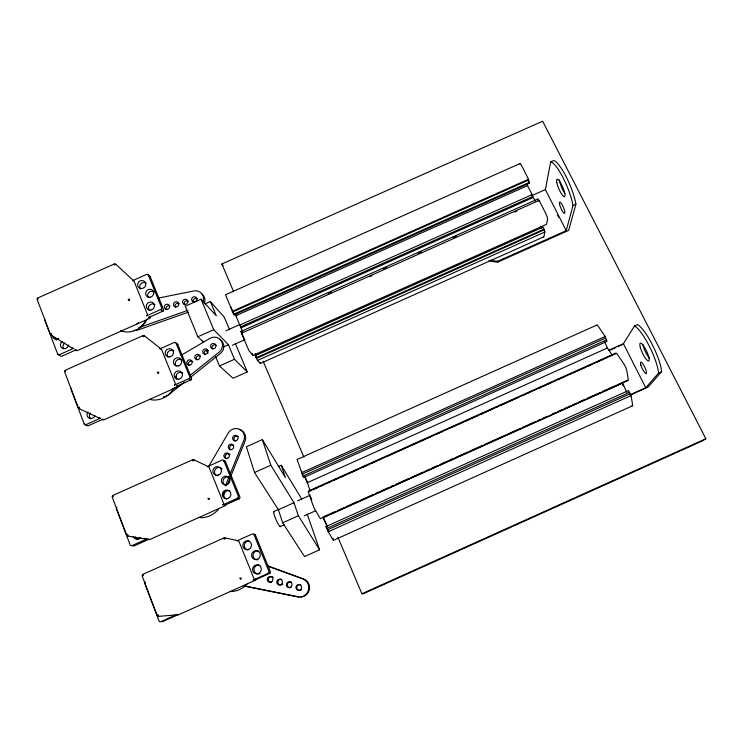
<?xml version="1.0" encoding="UTF-8"?>
<svg xmlns="http://www.w3.org/2000/svg" width="743" height="743" viewBox="0 0 743 743"><rect width="100%" height="100%" fill="white"/><g stroke="black" fill="none" stroke-linecap="round" stroke-linejoin="round"><path stroke-width="1.11" d="M497.819 262.065L497.894 261.202L566.194 230.683L545.381 189.595L550.674 161.863L553.572 160.572A28.178 6.353 66.9 0 1 566.092 176.565A28.178 6.353 66.9 0 1 575.918 204.232L568.655 230.404L497.819 262.065A26.655 25.355 -1.9 0 1 489.043 260.505M519.914 163.599L225.491 294.795L233.664 314.261L234.156 314.856L529.36 183.215L528.496 179.258L521.967 166.293A4.848 0.957 67.1 0 0 519.673 163.98M537.728 199.839L537.876 199.003L240.946 331.499L241.921 333.811L241.429 333.254L539.149 200.396L545.789 213.575A4.885 0.975 66.6 0 1 547.572 219.399L546.532 224.312L252.889 355.47L248.775 350.287L241.429 333.254M539.149 200.396L539 201.232L537.876 199.003M543.319 236.645A4.653 0.892 66.4 0 0 543.922 236.599L544.898 232.002L543.022 227.126L255.183 355.693L257.44 360.429L260.31 363.485L543.774 236.841M565.934 231.621L572.992 205.532A28.188 6.269 66.9 0 0 563.138 177.883A28.188 6.269 66.9 0 0 550.674 161.863M632.451 405.854L333.412 540.356L333.449 539.855M225.315 485.959L229.206 476.356M230.079 474.22L243.936 440.097A8.944 8.61 -49.5 0 0 228.407 432.797L208.607 466.502M223.197 495.014L224.488 491.829M227.497 484.408L245.153 440.915A8.897 8.563 -49.6 0 0 239.227 429.575M260.31 363.485L260.013 362.12M623.015 344.353L634.531 325.945L637.522 324.607A29.302 6.826 64.6 0 1 652.215 344.511A29.302 6.826 64.6 0 1 661.614 371.667L648.091 387.038L630.547 394.923M645.277 388.301L658.586 373.023L661.614 371.667M137.065 323.994L138.477 322.573M596.815 325.072L297.051 459.49L302.995 476.096L303.785 477.452L606.975 341.409L605.201 336.505L598.301 326.372A4.932 0.994 65.2 0 0 596.657 325.629M172.042 389.759L174.716 387.623M189.902 375.494L219.38 351.95A8.74 8.322 -39.3 0 0 210.111 338.241L181.218 355.265M184.533 382.116L170.073 393.679A13.588 12.854 -45.3 0 1 163.311 396.827M190.867 377.063L220.708 353.222A8.693 8.275 -39.3 0 0 219.984 339.625M233.646 291.73L221.86 263.988L542.641 121.193L705.85 438.732L702.627 440.803L363.373 593.722L361.915 593.759L337.898 537.198M253.029 580.218L268.502 573.206L269.82 573.317A1.505 1.449 -71.1 0 0 270.276 571.553L255.462 535.174L253.865 534.468A1.495 1.44 -64.8 0 0 252.165 534.05L237.147 540.793M254.45 580.292L269.82 573.317M222.686 504.915L237.918 498.033A1.477 1.421 -58.4 0 0 238.382 496.296L223.764 460.511A1.458 1.402 -53.2 0 0 222.092 460.112L207.306 466.734M224.284 505.472L239.422 498.637A1.467 1.412 -58.6 0 0 239.878 496.918L225.519 461.672L223.764 460.511M174.429 385.134L189.279 378.456A1.43 1.356 -43.7 0 0 189.744 376.803L175.868 342.829A1.421 1.337 -41 0 0 174.243 342.458L159.829 348.885M176.295 386.444L191.053 379.803A1.421 1.347 -43.8 0 0 191.508 378.159L177.707 344.38A1.412 1.328 -41.1 0 0 176.444 343.907M146.52 315.877L161.157 309.311A1.402 1.319 -38.7 0 0 161.621 307.704L148.154 274.752A1.393 1.3 -37 0 0 146.566 274.399L132.7 280.613A1.393 1.3 -38 0 1 134.121 281.365L147.309 314.075A1.402 1.319 -39.9 0 1 146.835 315.682M148.535 317.586L163.07 311.066A1.393 1.31 -38.8 0 0 163.534 309.469L150.309 277L148.154 274.752M146.891 538.926L131.938 545.622A1.495 1.412 -61.3 0 1 130.276 545.204L116.465 508.983A1.477 1.393 -57.7 0 1 116.957 507.255M148.981 539.26L134.13 545.919A1.486 1.402 -61.3 0 1 132.728 545.761M177.967 614.702L162.884 621.482A1.523 1.43 -69.1 0 1 161.779 621.501M100.528 418.142L85.956 424.643A1.449 1.347 -50.2 0 1 84.34 424.253L71.235 389.871A1.43 1.328 -47.7 0 1 71.727 388.227M102.859 419.238L88.389 425.702A1.44 1.337 -50.3 0 1 86.773 425.312L84.34 424.253M307.24 514.175L319.574 549.82L304.537 556.581L282.656 522.821L278.411 509.726L254.505 472.529L246.407 446.766L262.363 439.624L285.433 477.508L281.291 465.276L278.272 466.623M361.915 593.759L705.85 438.732M73.724 348.3L59.375 354.69A1.421 1.31 -45.3 0 1 57.787 354.318L45.072 320.976A1.402 1.291 -43.4 0 1 45.109 319.945M76.185 349.814L61.929 356.166A1.412 1.3 -45.4 0 1 60.35 355.795L57.62 354.021M254.505 472.529L270.805 465.22L293.977 502.742L298.38 515.753L319.574 549.82M301.491 472.762L605.201 336.505M302.29 474.127L605.499 338.093M302.995 476.096L606.678 339.83M310.193 490.817L307.305 482.681L607.356 348.012L612.223 355.219M608.805 350.25L623.433 343.684L645.751 387.753L629.934 394.867M609.26 350.52L615.613 347.678M617.73 346.721L621.956 344.826M308.299 491.104L615.696 353.101M313.36 489.396L317.586 487.501M320.753 486.08L322.861 485.123M328.146 482.755L331.313 481.334M333.421 480.387L337.647 478.492M339.765 477.545L346.099 474.693M348.207 473.746L357.717 469.483M362.993 467.115L369.336 464.264M371.444 463.316L375.67 461.422M377.778 460.474L380.945 459.053M386.23 456.676L390.456 454.781M392.564 453.834L395.731 452.413M397.849 451.465L405.241 448.15M408.409 446.719L410.517 445.772M412.634 444.825L418.968 441.983M421.077 441.036L425.302 439.141M427.411 438.194L430.587 436.763M435.862 434.395L442.196 431.553M450.648 427.754L456.982 424.912M459.1 423.965L463.326 422.07M465.434 421.123L468.601 419.702M470.709 418.755L478.102 415.43M481.278 414.009L483.387 413.062M485.495 412.114L491.838 409.272M496.055 407.368L498.172 406.421M500.28 405.474L506.624 402.632M508.732 401.684L512.958 399.79M515.066 398.833L518.233 397.412M523.518 395.044L529.852 392.202M538.303 388.403L541.471 386.982M543.579 386.035L550.972 382.719M558.365 379.394L565.757 376.079M568.924 374.658L571.042 373.71M573.15 372.763L579.484 369.912M581.602 368.965L585.828 367.07M587.936 366.123L591.103 364.702M596.388 362.333L602.722 359.482M273.582 511.658L278.829 509.299M297.711 500.819L310.305 495.163M278.411 509.726L293.977 502.742M143.111 574.237L223.949 537.932M282.656 522.821L298.38 515.753M280.111 526.703L284.309 524.818M304.268 515.856L315.821 510.664M322.648 517.23L335.353 511.518M337.471 510.562L343.823 507.71M345.941 506.763L358.646 501.051M360.764 500.095L373.469 494.392M375.586 493.436L378.763 492.015M380.88 491.058L388.292 487.733M390.409 486.776L393.586 485.346M395.703 484.399L408.409 478.687M410.526 477.74L423.222 472.028M425.34 471.081L429.575 469.177M431.692 468.22L438.045 465.369M440.162 464.412L452.868 458.71M454.985 457.753L467.691 452.041M469.808 451.094L482.513 445.382M484.631 444.435L505.807 434.915M507.924 433.968L520.62 428.256M522.738 427.309L535.443 421.597M537.56 420.64L540.737 419.219M542.854 418.263L547.089 416.359M552.383 413.981L555.56 412.56M557.677 411.603L561.912 409.699M564.03 408.752L570.383 405.892M572.5 404.944L576.735 403.04M578.853 402.093L585.205 399.232M587.323 398.285L600.028 392.573M602.146 391.626L614.842 385.914M616.959 384.958L627.547 380.202M333.412 540.356L328.174 531.774L325.991 526.564L628.485 390.577L631.048 395.592L632.618 404.796A4.95 0.984 64.4 0 1 631.912 405.604M326.679 528.487L629.627 392.285M327.487 529.843L629.897 393.874M328.174 531.774L631.048 395.592M232.188 311.382L528.496 179.258M232.689 311.976L528.375 180.14M233.664 314.261L529.48 182.351M234.825 313.732L235.856 315.719L527.586 185.62L526.917 183.475M205.04 303.915L210.334 301.556L216.324 315.849L201.028 299.178L185.239 306.218L197.842 336.793L213.743 329.697L228.398 344.715L234.5 359.287L247.27 371.927L233.07 378.271L219.473 366.002L215.581 356.621M225.844 330.802L239.311 324.793M235.856 315.719L239.794 325.035L532.118 194.629L527.586 185.62M531.635 195.725L545.381 189.595M242.747 332.037L240.713 326.827L532.712 196.551L535.517 201.39M240.992 327.877L533.493 197.369M328.202 293.336L331.378 291.915M383.23 268.78L386.406 267.369M418.151 253.196L421.327 251.784M453.072 237.611L456.248 236.2M369.838 276.721L371.955 275.774M514.685 212.089L516.794 211.142M223.411 346.944L228.398 344.715M232.392 345.272L244.809 339.727M572.992 205.532L575.918 204.232M219.473 366.002L234.5 359.287M256.075 357.801L544.043 229.169M256.549 358.321L543.876 229.968M257.44 360.429L544.898 232.002M113.122 495.349L192.586 459.778M37.967 297.897L114.218 264.006M65.523 370.125L142.897 335.65M138.727 327.719L187.97 310.305M188.36 312.171L139.378 329.493A13.365 12.501 -40.5 0 1 133.981 330.403M176.035 614.86L160.85 621.687A1.532 1.44 -69 0 1 159.151 621.241L144.894 583.84A1.514 1.43 -65.2 0 1 145.387 582.066M158.083 298.138L194.099 290.894A8.647 8.154 -36.2 0 1 202.885 301.946M158.798 616.346L175.664 614.963A1.532 1.449 -69.2 0 1 175.283 614.972M268.167 573.41L269.495 573.522M127.907 536.102L146.148 539.037M243.983 585.809L298.983 596.926M243.853 586.013L298.027 596.963A9.362 9.055 -76.2 0 0 303.042 579.02L267.499 566.045M224.739 537.811L237.89 540.672M120.496 330.793L125.539 331.945A21.175 19.782 -40.3 0 0 144.374 323.558A20.665 19.299 -40.4 0 0 147.114 318.933M149.464 399.27L152.538 399.994A21.547 20.34 -45 0 0 171.652 391.459A21.018 19.847 -45.1 0 0 173.453 388.691M253.865 534.468L255.462 535.174M266.904 565.553L303.971 579.085A9.315 9.009 -76.3 0 1 300.869 597.038M237.593 498.228L239.097 498.832M237.918 498.033L239.422 498.637M84.173 423.947L86.606 425.005M79.148 408.669L99.469 418.179M193.812 459.741L208.393 466.697M223.949 460.827L225.519 461.672M50.923 335.028L72.377 348.17M189.279 378.456L191.053 379.803M188.963 378.651L190.737 379.989M144.43 335.827L161.194 349.015M175.868 342.829L177.874 344.687M161.157 309.311L163.07 311.066M160.841 309.497L162.763 311.252M115.732 264.192L133.703 280.835M197.842 336.793L203.582 342.17M148.331 275.04L150.309 277M252.471 353.854L251.979 353.315L252.889 355.47M255.183 355.693L256.939 357.634M210.334 301.556L224.256 317.15L229.568 329.79M240.946 331.499L244.679 339.746M235.475 314.28L236.896 315.961M221.86 263.988L223.123 265.65M281.291 465.276L301.797 499.166M325.991 526.564L329 531.626M239.794 325.035L240.713 326.827M557.64 215.229L558.671 217.281M527.799 180.122L529.36 183.215M540.467 226.253L541.443 228.185M305.085 477.025L307.426 482.207M323.224 517.165L327.422 526.453M304.491 476.449L307.305 482.681M326.892 526.016L323.149 517.741L622.718 383.109L626.795 392.434M604.626 341.771L607.356 348.012M622.365 383.964L623.266 386.026M263.106 361.107L303.906 457.159M255.248 353.64L256.094 355.637M230.999 307.37L234.156 314.856M235.327 343.48L247.27 371.927M201.028 299.178L213.743 329.697M254.05 534.802L268.957 571.423A1.514 1.458 -70.9 0 1 268.502 573.206M37.224 299.68L50.394 334.35M64.697 371.992L78.294 407.814M112.286 497.308L126.663 535.146M142.275 576.252L157.135 615.39M301.556 471.146L303.785 477.452M310.639 496.826L311.791 500.095M332.957 538.266L333.263 539.177M262.363 439.624L270.805 465.22M532.118 194.629L532.712 196.551M207.947 353.482A7.95 0.994 65.4 0 1 206.21 350.278M202.978 342.012A7.95 0.994 65.4 0 1 203.053 340.972M75.665 349.897A1.402 1.3 -44.7 0 0 77.411 350.566L149.529 318.441A1.393 1.31 -39.9 0 0 150.3 316.657M73.381 348.402A1.412 1.31 -44.6 0 1 71.969 347.631M148.897 276.247A1.384 1.291 -37 0 1 150.142 276.702M149.287 316.834A1.393 1.31 -39.9 0 1 148.841 317.4M140.418 288.981A4.161 3.891 -37.9 0 1 146.269 283.157M148.405 297.674A4.17 3.91 -38.1 0 1 154.256 291.841M149.064 310.416A4.189 3.919 -39.1 0 1 154.934 304.556M68.56 344.993A4.244 3.929 -44.6 0 1 62.356 348.253A4.244 3.929 -44.6 0 1 62.152 341.501M58.79 338.269A4.235 3.91 -44.1 0 1 52.363 335.855M75.842 349.916A1.412 1.31 -44.6 0 1 74.848 349.684M56.394 340.053A4.207 3.891 -44.2 0 1 54.945 337.433M63.731 348.773A4.217 3.91 -44.7 0 1 64.687 343.052M148.368 306.636A20.665 19.299 -40.4 0 1 148.711 308.67M184.552 305.001A2.684 2.535 -37 0 1 188.397 301.305M193.31 302.057A2.684 2.535 -36.3 0 1 197.443 298.807M145.535 320.53A13.43 12.566 -40.5 0 1 144.681 322.183M144.179 322.964A13.43 12.566 -40.5 0 1 140.13 326.836M166.191 309.543A2.693 2.526 -38.4 0 1 169.878 306.005M202.087 294.098A8.6 8.117 -36.3 0 1 204.279 303.469M175.227 307.045A2.684 2.535 -37.7 0 1 179.36 303.794M100.175 418.244A1.44 1.347 -49.5 0 1 98.735 417.445M177.995 385.255A1.421 1.347 -45 0 1 177.215 387.084L104.02 419.776A1.43 1.337 -49.6 0 1 102.413 419.396M177.159 385.311A1.421 1.347 -45 0 1 176.611 386.249M167.881 356.965A4.235 4.003 -42.2 0 1 173.797 351.002M176.054 365.955A4.244 4.021 -42.7 0 1 181.97 359.974M176.797 379.06A4.254 4.04 -43.9 0 1 182.732 373.06M94.946 415.783A4.328 4.04 -49.4 0 1 88.965 418.04A4.328 4.04 -49.4 0 1 87.934 411.882M102.515 419.34A1.43 1.347 -49.6 0 1 102.153 419.349M90.925 418.848A4.3 4.012 -49.5 0 1 90.34 413.015M160.172 348.783A1.421 1.337 -42.2 0 1 161.612 349.563L175.218 383.286A1.43 1.356 -44.9 0 1 174.744 384.948M175.98 376.172A21.018 19.847 -45.1 0 1 176.11 378.289M204.854 354.782A2.721 2.591 -40.4 0 1 208.207 350.547M212.387 348.941A2.721 2.591 -39.4 0 1 216.51 345.449M188.722 365.24A2.731 2.591 -42.2 0 1 191.935 361.182M192.428 361.404A2.731 2.591 -42.2 0 1 192.864 361.73M196.616 359.798A2.721 2.591 -41.3 0 1 200.322 355.971M280.371 525.923A8.266 1.077 66.6 0 1 276.006 519.598A8.266 1.077 66.6 0 1 274.316 511.946M146.52 539.028A1.495 1.412 -61 0 1 145.034 538.173M223.68 460.957A1.449 1.393 -53.3 0 1 225.343 461.357M224.878 504.999A1.467 1.412 -59.2 0 1 224.609 505.277M217.077 475.78A4.365 4.189 -54.6 0 1 215.414 469.223A4.365 4.189 -54.6 0 1 222.157 469.037M226.652 485.55A4.374 4.207 -56 0 1 223.337 479.699A4.374 4.207 -56 0 1 229.884 477.749M226.476 499.064A4.393 4.226 -58 0 1 224.228 493.445A4.393 4.226 -58 0 1 229.828 490.947M140.538 537.412A4.477 4.226 -60.5 0 1 133.201 536.632M148.359 539.009A1.477 1.393 -61.1 0 0 150.012 539.427L225.083 505.751A1.467 1.402 -59.2 0 0 225.956 504.2M148.619 539.372A1.486 1.402 -61.1 0 1 147.578 539.102M138.7 539.557A4.449 4.198 -60.6 0 1 135.384 536.985M207.668 466.623A1.467 1.402 -54.1 0 1 209.154 467.458L223.485 502.983A1.477 1.421 -59 0 1 223.011 504.72M218.786 508.788A22.234 21.268 -57.6 0 1 199.198 517.574M230.581 449.877A2.786 2.684 -51.1 0 1 233.516 445.178M234.909 441.101A2.777 2.675 -49.7 0 1 234.5 437.274A2.777 2.675 -49.7 0 1 238.317 436.708M229.661 454.261A2.796 2.684 -52.4 0 1 230.07 454.651M226.234 458.672A2.796 2.684 -52.4 0 1 229.188 453.964M253.577 534.421A1.486 1.43 -64.9 0 1 255.276 534.839M255.341 579.085A1.505 1.449 -70.7 0 1 254.784 580.088M248.032 549.931A4.467 4.3 -66 0 1 244.345 545.037A4.467 4.3 -66 0 1 249.221 541.108M257.877 559.758A4.477 4.319 -67.9 0 1 253.038 554.863A4.477 4.319 -67.9 0 1 259.01 551.195M259.976 573.624A4.495 4.328 -69.9 0 1 253.985 569.612A4.495 4.328 -69.9 0 1 260.013 565.349M177.233 614.182A1.514 1.43 -69.3 0 0 178.924 614.619L255.155 580.32A1.495 1.44 -70.7 0 0 256.038 579.122M177.596 614.805A1.523 1.44 -69.3 0 1 177.224 614.814M237.509 540.681A1.495 1.44 -64.9 0 1 239.032 541.554L253.827 578.23A1.514 1.458 -70.5 0 1 253.354 580.014M247.038 584.109A22.745 21.798 -67.9 0 1 229.513 591.502M291.247 582.103A2.907 2.805 -74.7 0 1 291.767 582.382M290.857 587.611A2.907 2.805 -74.7 0 1 287.374 584.945A2.907 2.805 -74.7 0 1 290.689 581.945M301.444 589.756A2.907 2.814 -76.1 0 1 300.386 590.304M299.8 590.397A2.907 2.814 -76.1 0 1 296.931 587.026A2.907 2.814 -76.1 0 1 300.776 584.787M272.783 577.042A2.898 2.796 -72.2 0 1 273.229 577.422M271.279 582.345A2.898 2.796 -72.2 0 1 268.446 578.992A2.898 2.796 -72.2 0 1 272.272 576.763M282.823 583.961A2.907 2.805 -73.4 0 1 282.396 584.388M281.903 584.713A2.907 2.805 -73.4 0 1 277.873 582.271A2.907 2.805 -73.4 0 1 281.746 579.429M565.024 193.626A9.501 2.136 66.9 0 1 559.46 179.778M497.894 261.202A26.72 25.42 -2 0 1 490.993 260.226M634.531 325.945A29.302 6.743 64.6 0 1 649.159 345.885A29.302 6.743 64.6 0 1 658.586 373.023M649.531 358.34A9.873 2.303 64.6 0 1 642.871 344.25M224.2 537.988L224.191 539.297L225.417 538.48A1.375 1.319 -63.9 0 0 224.2 537.988M192.883 459.768L192.846 460.985L194.072 460.242A1.337 1.282 -53.2 0 0 192.883 459.768M50.626 334.266L50.552 334.48A1.291 1.198 -44.1 0 0 51.685 334.917L51.304 333.523A1.523 0.511 -18.8 0 0 50.505 334.044L50.626 334.266M143.167 335.604L143.093 336.672A1.514 0.464 -20.7 0 1 144.179 336.338L144.318 336.04A1.3 1.217 -41.7 0 0 143.167 335.604M78.544 407.777L78.47 407.972A1.319 1.226 -49 0 0 79.622 408.427L79.241 407.043L78.544 407.777M114.478 263.941L114.376 264.926A1.486 0.557 -19.8 0 1 115.453 264.629L115.602 264.359A1.272 1.18 -37.7 0 0 114.478 263.941M126.951 535.192L126.849 535.359A1.365 1.291 -60.3 0 0 128.047 535.852L127.675 534.477L126.951 535.192M157.451 615.492L157.34 615.641A1.402 1.319 -68.5 0 0 158.565 616.151L158.203 614.786L157.451 615.492M37.271 299.104L37.159 299.225A1.282 1.18 -42.2 0 1 37.679 298.073L38.116 298.825A1.514 0.548 -18.2 0 0 37.326 299.355L37.271 299.104M65.013 371.537L64.632 371.556A1.31 1.217 -46.5 0 1 65.161 370.367L65.625 371.194L65.013 371.537M112.648 496.937L112.239 496.881A1.356 1.272 -56.6 0 1 112.769 495.646L113.289 496.612L112.648 496.937M240.481 579.011L239.729 578.119L241.215 577.924A1.384 1.328 -69.5 0 1 240.695 579.206L240.481 579.011M208.616 499.407L207.873 498.516L209.35 498.367A1.356 1.3 -58.1 0 1 208.839 499.621L208.616 499.407M143.055 574.599L142.758 574.562A1.384 1.31 -64.5 0 0 142.229 575.844L143.315 575.621L143.055 574.599M158.045 373.088L157.312 372.197L158.779 372.132A1.31 1.235 -44.3 0 1 158.268 373.32L158.045 373.088M128.873 300.209L128.14 299.327A1.495 0.511 -20.2 0 1 129.226 299.011L129.607 299.299A1.282 1.198 -39.5 0 1 129.096 300.46L128.873 300.209M616.634 353.315L308.206 491.782L312.469 503.847A5.145 0.492 66.4 0 0 315.45 510.432L320.391 518.725L628.429 380.286L626.767 370.562A5.117 1.068 64.7 0 0 623.888 363.977L616.634 353.315M141.049 288.525A4.189 3.91 -37.8 0 0 145.498 282.842A4.189 3.91 -37.8 0 0 138.504 282.21A4.189 3.91 -37.8 0 0 141.049 288.525M150.151 297.246A4.198 3.929 -38.1 0 0 153.03 290.689A4.198 3.929 -38.1 0 0 145.972 291.878A4.198 3.929 -38.1 0 0 150.151 297.246M150.829 310.063A4.207 3.947 -39 0 0 153.708 303.478A4.207 3.947 -39 0 0 146.631 304.667A4.207 3.947 -39 0 0 150.829 310.063M184.923 304.426A2.703 2.545 -37 0 0 187.58 300.599A2.703 2.545 -37 0 0 183.01 300.441A2.703 2.545 -37 0 0 184.923 304.426M194.025 301.909A2.703 2.545 -36.3 0 0 196.672 298.092A2.703 2.545 -36.3 0 0 192.103 297.924A2.703 2.545 -36.3 0 0 194.025 301.909M167.296 309.404A2.703 2.545 -38.3 0 0 169.125 305.169A2.703 2.545 -38.3 0 0 164.574 305.94A2.703 2.545 -38.3 0 0 167.296 309.404M175.831 306.933A2.703 2.545 -37.7 0 0 178.487 303.107A2.703 2.545 -37.7 0 0 173.927 302.949A2.703 2.545 -37.7 0 0 175.831 306.933M169.794 356.928A4.263 4.021 -42.1 0 0 172.682 350.222A4.263 4.021 -42.1 0 0 165.531 351.411A4.263 4.021 -42.1 0 0 169.794 356.928M178.014 365.983A4.272 4.04 -42.6 0 0 180.911 359.25A4.272 4.04 -42.6 0 0 173.732 360.439A4.272 4.04 -42.6 0 0 178.014 365.983M178.775 379.181A4.282 4.059 -43.9 0 0 181.673 372.419A4.282 4.059 -43.9 0 0 174.475 373.608A4.282 4.059 -43.9 0 0 178.775 379.181M205.477 354.197A2.731 2.6 -40.3 0 0 207.594 349.999A2.731 2.6 -40.3 0 0 202.96 350.464A2.731 2.6 -40.3 0 0 205.477 354.197M213.408 348.736A2.731 2.6 -39.3 0 0 215.516 344.548A2.731 2.6 -39.3 0 0 210.882 345.012A2.731 2.6 -39.3 0 0 213.408 348.736M189.614 365.129A2.74 2.6 -42.2 0 0 191.74 360.922A2.74 2.6 -42.2 0 0 187.106 361.377A2.74 2.6 -42.2 0 0 189.614 365.129M197.545 359.658A2.74 2.6 -41.3 0 0 199.672 355.46A2.74 2.6 -41.3 0 0 195.037 355.916A2.74 2.6 -41.3 0 0 197.545 359.658M218.721 474.935A4.393 4.217 -54.5 0 0 219.779 467.468A4.393 4.217 -54.5 0 0 212.897 470.533A4.393 4.217 -54.5 0 0 218.721 474.935M227.284 484.51A4.402 4.235 -55.9 0 0 228.333 477.015A4.402 4.235 -55.9 0 0 221.433 480.08A4.402 4.235 -55.9 0 0 227.284 484.51M228.194 498.377A4.421 4.254 -57.9 0 0 229.243 490.844A4.421 4.254 -57.9 0 0 222.324 493.919A4.421 4.254 -57.9 0 0 228.194 498.377M231.435 449.599A2.805 2.693 -51 0 0 233.126 445.076A2.805 2.693 -51 0 0 228.445 446.014A2.805 2.693 -51 0 0 231.435 449.599M235.791 440.775A2.796 2.693 -49.6 0 0 237.472 436.262A2.796 2.693 -49.6 0 0 232.791 437.2A2.796 2.693 -49.6 0 0 235.791 440.775M227.627 458.273A2.805 2.703 -52.3 0 0 228.361 453.518A2.805 2.703 -52.3 0 0 223.931 455.413A2.805 2.703 -52.3 0 0 227.627 458.273M248.821 549.309A4.495 4.328 -65.9 0 0 249.843 541.619A4.495 4.328 -65.9 0 0 242.859 544.74A4.495 4.328 -65.9 0 0 248.821 549.309M257.589 559.219A4.504 4.347 -67.8 0 0 258.61 551.501A4.504 4.347 -67.8 0 0 251.608 554.622A4.504 4.347 -67.8 0 0 257.589 559.219M259.586 572.899A4.532 4.356 -69.7 0 0 258.629 565.182A4.532 4.356 -69.7 0 0 252.592 570.057A4.532 4.356 -69.7 0 0 259.586 572.899M290.912 587.044A2.926 2.823 -74.6 0 0 290.253 582.057A2.926 2.823 -74.6 0 0 286.38 585.224A2.926 2.823 -74.6 0 0 290.912 587.044M300.497 589.756A2.926 2.833 -76 0 0 299.828 584.75A2.926 2.833 -76 0 0 295.955 587.917A2.926 2.833 -76 0 0 300.497 589.756M271.817 581.658A2.916 2.814 -72.1 0 0 271.167 576.679A2.916 2.814 -72.1 0 0 267.294 579.837A2.916 2.814 -72.1 0 0 271.817 581.658M281.356 584.351A2.916 2.814 -73.3 0 0 280.705 579.364A2.916 2.814 -73.3 0 0 276.823 582.521A2.916 2.814 -73.3 0 0 281.356 584.351M556.813 182.574A9.501 2.108 66.9 0 0 563.965 196.663A9.501 2.108 66.9 0 0 561.587 184.691A9.501 2.108 66.9 0 0 556.813 182.574M559.618 204.566A6.148 1.337 66.6 0 0 564.327 213.352A6.148 1.337 66.6 0 0 562.367 205.17A6.148 1.337 66.6 0 0 559.618 204.566M640.28 347.287A9.873 2.275 64.6 0 0 648.407 361.042A9.873 2.275 64.6 0 0 644.878 347.891A9.873 2.275 64.6 0 0 640.28 347.287M640.893 365.147A6.399 1.43 64.5 0 0 646.159 373.627A6.399 1.43 64.5 0 0 643.41 364.702A6.399 1.43 64.5 0 0 640.893 365.147"/></g></svg>
